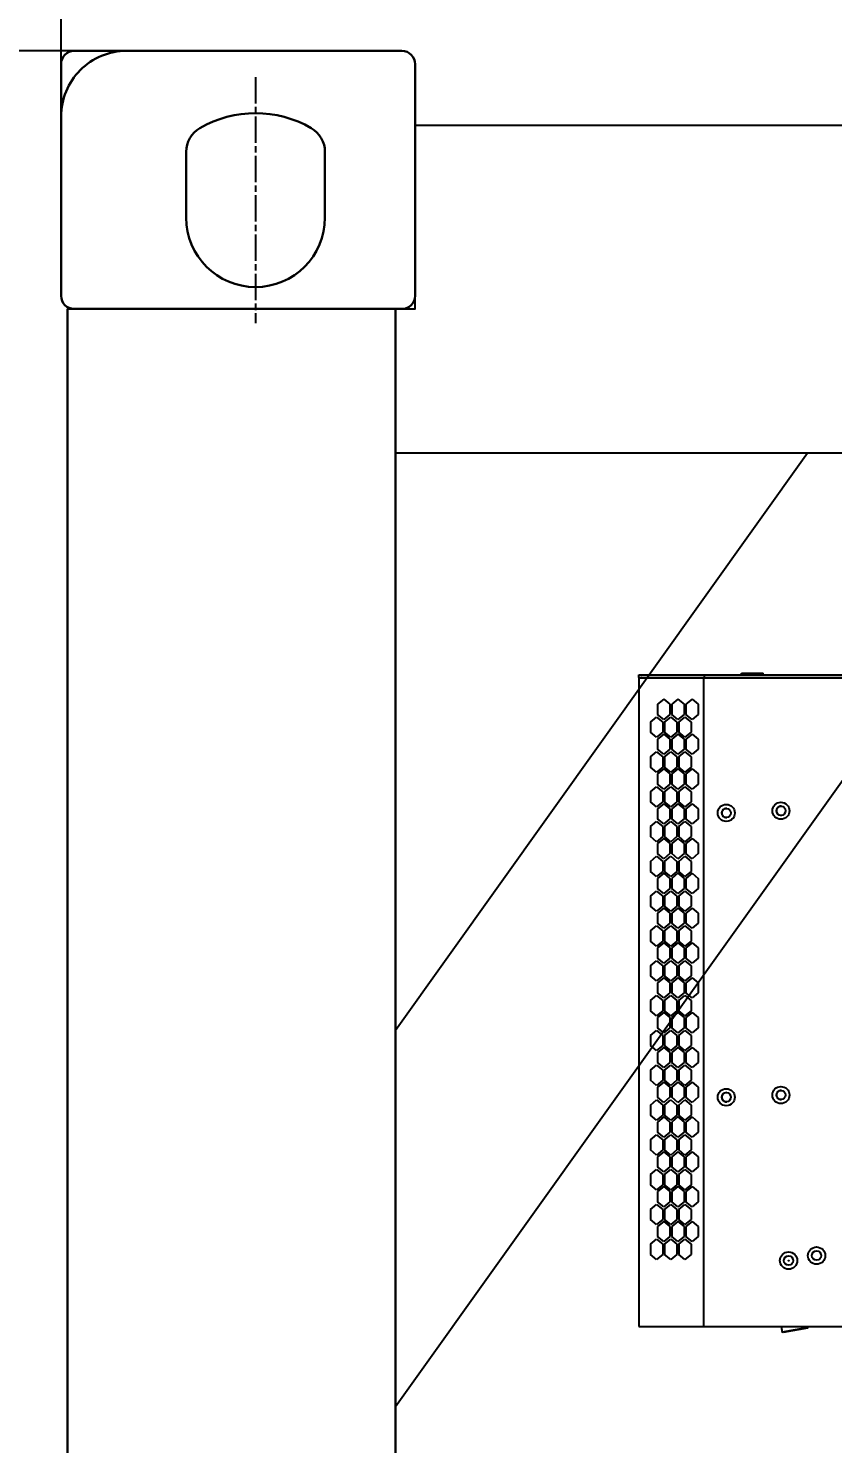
# Model space of a CAD drawing. Extents: x 61367 to 140945, y -1257 to 25588.
# Drawn here: x 81529 to 81897, y 20002 to 20649 of the extents above; entities that cross this region are included whole.
import ezdxf

# ---------------------------------------------------------------- set-up
doc = ezdxf.new("R2010")
doc.units = 0
doc.header["$MEASUREMENT"] = 0
doc.header["$PDMODE"] = 2
doc.header["$PDSIZE"] = 0.2
doc.linetypes.add('AM_ISO08W050', pattern=[18, 12, -1.5, 3, -1.5])
doc.layers.get('0').update_dxf_attribs({"linetype": 'CONTINUOUS'})
doc.layers.get('DEFPOINTS').update_dxf_attribs({"linetype": 'CONTINUOUS'})
for name, color, linetype in [('4209-0510_0', 7, 'CONTINUOUS'), ('4215-0319-15-1_0', 7, 'CONTINUOUS'), ('4215-0319-151-1_0', 7, 'CONTINUOUS'), ('4215-0412-2-1_0', 7, 'CONTINUOUS'), ('SONGBUTUO-M4-8_0', 7, 'CONTINUOUS')]:
    doc.layers.add(name, color=color, linetype=linetype)
for name, color, linetype, lineweight in [('AM_0', 7, 'CONTINUOUS', 30), ('AM_7N', 4, 'AM_ISO08W050', 25), ('THICK', 7, 'CONTINUOUS', 0)]:
    doc.layers.add(name, color=color, linetype=linetype, lineweight=lineweight)
doc.styles.add('仿宋', font='SimSun.ttf', dxfattribs={"width": 0.8})
doc.dimstyles.new('12倍', dxfattribs={"dimscale": 21, "dimtxt": 3.5, "dimasz": 2.5, "dimexe": 1.5, "dimexo": 0, "dimgap": 1, "dimtad": 1, "dimtoh": 1, "dimdsep": 46, "dimtxsty": '仿宋', "dimcen": 2.5, "dimdle": 5, "dimclrd": 4, "dimclre": 4, "dimclrt": 3, "dimadec": 0, "dimazin": 0, "dimtfac": 1, "dimtmove": 0, "dimatfit": 3, "dimfxl": 1, "dimtolj": 1, "dimarcsym": 0})

# ---------------------------------------------------------------- blocks, each defined once
blk = doc.blocks.new('*D720')
at = {"layer": 'DEFPOINTS', "color": 0, "transparency": 16777216}
for p in [(81570.81, 20639.09), (81232.7, 17743.09), (81570.81, 17743.09)]:
    blk.add_point(p, dxfattribs=at)
at = {"layer": 'THICK', "color": 4, "linetype": 'Continuous', "lineweight": -2, "transparency": 16777216}
for p, q in [((81570.81, 20639.09), (81201.2, 20639.09)), ((81232.7, 20586.59), (81232.7, 17795.59)), ((81570.81, 17743.09), (81201.2, 17743.09))]:
    blk.add_line(p, q, dxfattribs=at)
at = {"layer": 'THICK', "color": 4, "transparency": 16777216}
for points in [[(81223.95, 20586.59), (81241.45, 20586.59), (81232.7, 20639.09)], [(81223.95, 17795.59), (81241.45, 17795.59), (81232.7, 17743.09)]]:
    blk.add_solid(points, dxfattribs=at)
at = {"layer": 'THICK', "color": 3, "lineweight": 13, "transparency": 16777216, "insert": (81153.11, 19191.09), "char_height": 73.5, "attachment_point": 5, "rotation": 90, "style": '仿宋'}
blk.add_mtext('\\A1;{\\Fromans,gbcbig|c134;TOTAL HEIGHT\\A1;\\fSimSun|b0|i0|c134|p2; 2896\\H0.7x;\\S+0^ -5;}', dxfattribs=at)
blk = doc.blocks.new('*D721')
at = {"layer": 'DEFPOINTS', "color": 0, "transparency": 16777216}
for p in [(83982.04, 20785.02), (81544.04, 20580.09), (83982.04, 20580.09)]:
    blk.add_point(p, dxfattribs=at)
at = {"layer": 'THICK', "color": 4, "linetype": 'Continuous', "lineweight": -2, "transparency": 16777216}
for p, q in [((81544.04, 20580.09), (81544.04, 20816.52)), ((83982.04, 20580.09), (83982.04, 20816.52)), ((81596.54, 20785.02), (83929.54, 20785.02))]:
    blk.add_line(p, q, dxfattribs=at)
at = {"layer": 'THICK', "color": 4, "transparency": 16777216}
for points in [[(81596.54, 20793.77), (81596.54, 20776.27), (81544.04, 20785.02)], [(83929.54, 20793.77), (83929.54, 20776.27), (83982.04, 20785.02)]]:
    blk.add_solid(points, dxfattribs=at)
at = {"layer": 'THICK', "color": 3, "lineweight": 13, "transparency": 16777216, "insert": (82763.04, 20864.81), "char_height": 73.5, "attachment_point": 5, "style": '仿宋'}
blk.add_mtext('\\A1;TOTAL WIDTH 2438{\\H0.7x;\\S+0^ -5;}', dxfattribs=at)
blk = doc.blocks.new('RYTYHTR')
at = {"layer": '4209-0510_0', "color": 7, "linetype": 'Continuous'}
for p, q in [((-35992.59, -67589.48), (-35992.59, -67588.74)), ((-35992.59, -67588.74), (-35982.59, -67588.74)), ((-35992.59, -67590.88), (-35992.59, -67590.68)), ((-35982.59, -67589.48), (-35982.59, -67588.74)), ((-35982.59, -67590.88), (-35982.59, -67590.68))]:
    blk.add_line(p, q, dxfattribs=at)
at = {"layer": '4215-0319-15-1_0', "color": 7, "linetype": 'Continuous'}
for centre in [(-35974.46, -67651.68), (-35974.46, -67781.68)]:
    blk.add_arc(centre, 2.1, 84.96306, 275.03702, dxfattribs=at)
at = {"layer": '4215-0319-151-1_0', "color": 7, "linetype": 'Continuous'}
for centre in [(-35999.46, -67652.68), (-35999.46, -67782.68)]:
    blk.add_arc(centre, 2.1, 84.96306, 275.03702, dxfattribs=at)
at = {"layer": '4215-0412-2-1_0', "color": 7, "linetype": 'Continuous'}
for p, q in [((-36039.5, -67590.68), (-36039.5, -67589.48)), ((-36039.5, -67589.48), (-35940.9, -67589.48)), ((-36039.5, -67590.68), (-35940.9, -67590.68)), ((-36039.5, -67590.88), (-36039.5, -67887.48)), ((-36039.5, -67590.88), (-35939.46, -67590.88)), ((-36009.86, -67590.88), (-36009.86, -67887.48)), ((-36009.5, -67590.68), (-36009.5, -67589.48)), ((-36028.16, -67600.68), (-36030.99, -67602.99)), ((-36030.99, -67602.99), (-36030.99, -67607.61)), ((-36028.16, -67600.68), (-36025.33, -67602.99)), ((-36025.33, -67602.99), (-36025.33, -67607.61)), ((-36021.66, -67600.68), (-36024.49, -67602.99)), ((-36024.49, -67602.99), (-36024.49, -67607.61)), ((-36021.66, -67600.68), (-36018.83, -67602.99)), ((-36018.83, -67602.99), (-36018.83, -67607.61)), ((-36015.15, -67600.68), (-36017.98, -67602.99)), ((-36017.98, -67602.99), (-36017.98, -67607.61)), ((-36015.15, -67600.68), (-36012.32, -67602.99)), ((-36012.32, -67602.99), (-36012.32, -67607.61)), ((-36034.24, -67611.14), (-36031.42, -67608.83)), ((-36034.24, -67611.14), (-36034.24, -67615.76)), ((-36031.42, -67608.83), (-36028.59, -67611.14)), ((-36028.16, -67609.92), (-36030.99, -67607.61)), ((-36028.59, -67611.14), (-36028.59, -67615.76)), ((-36025.33, -67607.61), (-36028.16, -67609.92)), ((-36027.74, -67611.14), (-36024.91, -67608.83)), ((-36027.74, -67611.14), (-36027.74, -67615.76)), ((-36024.91, -67608.83), (-36022.08, -67611.14)), ((-36021.66, -67609.92), (-36024.49, -67607.61)), ((-36022.08, -67611.14), (-36022.08, -67615.76)), ((-36018.83, -67607.61), (-36021.66, -67609.92)), ((-36021.23, -67611.14), (-36018.4, -67608.83)), ((-36021.23, -67611.14), (-36021.23, -67615.76)), ((-36018.4, -67608.83), (-36015.58, -67611.14)), ((-36015.15, -67609.92), (-36017.98, -67607.61)), ((-36015.58, -67611.14), (-36015.58, -67615.76)), ((-36012.32, -67607.61), (-36015.15, -67609.92)), ((-36031.42, -67618.07), (-36034.24, -67615.76)), ((-36028.59, -67615.76), (-36031.42, -67618.07)), ((-36028.16, -67616.6), (-36030.99, -67618.91)), ((-36028.16, -67616.6), (-36025.33, -67618.91)), ((-36024.91, -67618.07), (-36027.74, -67615.76)), ((-36022.08, -67615.76), (-36024.91, -67618.07)), ((-36021.66, -67616.6), (-36024.49, -67618.91)), ((-36021.66, -67616.6), (-36018.83, -67618.91)), ((-36018.4, -67618.07), (-36021.23, -67615.76)), ((-36015.58, -67615.76), (-36018.4, -67618.07)), ((-36015.15, -67616.6), (-36017.98, -67618.91)), ((-36015.15, -67616.6), (-36012.32, -67618.91)), ((-36030.99, -67618.91), (-36030.99, -67623.53)), ((-36028.16, -67625.84), (-36030.99, -67623.53)), ((-36025.33, -67623.53), (-36028.16, -67625.84)), ((-36025.33, -67618.91), (-36025.33, -67623.53)), ((-36024.49, -67618.91), (-36024.49, -67623.53)), ((-36021.66, -67625.84), (-36024.49, -67623.53)), ((-36018.83, -67623.53), (-36021.66, -67625.84)), ((-36018.83, -67618.91), (-36018.83, -67623.53)), ((-36017.98, -67618.91), (-36017.98, -67623.53)), ((-36015.15, -67625.84), (-36017.98, -67623.53)), ((-36012.32, -67623.53), (-36015.15, -67625.84)), ((-36012.32, -67618.91), (-36012.32, -67623.53)), ((-36034.24, -67627.06), (-36031.42, -67624.75)), ((-36034.24, -67627.06), (-36034.24, -67631.68)), ((-36031.42, -67624.75), (-36028.59, -67627.06)), ((-36028.59, -67627.06), (-36028.59, -67631.68)), ((-36027.74, -67627.06), (-36024.91, -67624.75)), ((-36027.74, -67627.06), (-36027.74, -67631.68)), ((-36024.91, -67624.75), (-36022.08, -67627.06)), ((-36022.08, -67627.06), (-36022.08, -67631.68)), ((-36021.23, -67627.06), (-36018.4, -67624.75)), ((-36021.23, -67627.06), (-36021.23, -67631.68)), ((-36018.4, -67624.75), (-36015.58, -67627.06)), ((-36015.58, -67627.06), (-36015.58, -67631.68)), ((-36031.42, -67633.99), (-36034.24, -67631.68)), ((-36028.59, -67631.68), (-36031.42, -67633.99)), ((-36028.16, -67632.52), (-36030.99, -67634.83)), ((-36030.99, -67634.83), (-36030.99, -67639.45)), ((-36028.16, -67632.52), (-36025.33, -67634.83)), ((-36024.91, -67633.99), (-36027.74, -67631.68)), ((-36025.33, -67634.83), (-36025.33, -67639.45)), ((-36022.08, -67631.68), (-36024.91, -67633.99)), ((-36021.66, -67632.52), (-36024.49, -67634.83)), ((-36024.49, -67634.83), (-36024.49, -67639.45)), ((-36021.66, -67632.52), (-36018.83, -67634.83)), ((-36018.4, -67633.99), (-36021.23, -67631.68)), ((-36018.83, -67634.83), (-36018.83, -67639.45)), ((-36015.58, -67631.68), (-36018.4, -67633.99)), ((-36015.15, -67632.52), (-36017.98, -67634.83)), ((-36017.98, -67634.83), (-36017.98, -67639.45)), ((-36015.15, -67632.52), (-36012.32, -67634.83)), ((-36012.32, -67634.83), (-36012.32, -67639.45)), ((-36034.24, -67642.98), (-36031.42, -67640.67)), ((-36034.24, -67642.98), (-36034.24, -67647.6)), ((-36031.42, -67640.67), (-36028.59, -67642.98)), ((-36028.16, -67641.76), (-36030.99, -67639.45)), ((-36028.59, -67642.98), (-36028.59, -67647.6)), ((-36025.33, -67639.45), (-36028.16, -67641.76)), ((-36027.74, -67642.98), (-36024.91, -67640.67)), ((-36027.74, -67642.98), (-36027.74, -67647.6)), ((-36024.91, -67640.67), (-36022.08, -67642.98)), ((-36021.66, -67641.76), (-36024.49, -67639.45)), ((-36022.08, -67642.98), (-36022.08, -67647.6)), ((-36018.83, -67639.45), (-36021.66, -67641.76)), ((-36021.23, -67642.98), (-36018.4, -67640.67)), ((-36021.23, -67642.98), (-36021.23, -67647.6)), ((-36018.4, -67640.67), (-36015.58, -67642.98)), ((-36015.15, -67641.76), (-36017.98, -67639.45)), ((-36015.58, -67642.98), (-36015.58, -67647.6)), ((-36012.32, -67639.45), (-36015.15, -67641.76)), ((-36031.42, -67649.91), (-36034.24, -67647.6)), ((-36028.59, -67647.6), (-36031.42, -67649.91)), ((-36028.16, -67648.44), (-36030.99, -67650.75)), ((-36028.16, -67648.44), (-36025.33, -67650.75)), ((-36024.91, -67649.91), (-36027.74, -67647.6)), ((-36022.08, -67647.6), (-36024.91, -67649.91)), ((-36021.66, -67648.44), (-36024.49, -67650.75)), ((-36021.66, -67648.44), (-36018.83, -67650.75)), ((-36018.4, -67649.91), (-36021.23, -67647.6)), ((-36015.58, -67647.6), (-36018.4, -67649.91)), ((-36015.15, -67648.44), (-36017.98, -67650.75)), ((-36015.15, -67648.44), (-36012.32, -67650.75)), ((-36034.24, -67658.9), (-36031.42, -67656.59)), ((-36031.42, -67656.59), (-36028.59, -67658.9)), ((-36030.99, -67650.75), (-36030.99, -67655.37)), ((-36028.16, -67657.68), (-36030.99, -67655.37)), ((-36025.33, -67655.37), (-36028.16, -67657.68)), ((-36027.74, -67658.9), (-36024.91, -67656.59)), ((-36025.33, -67650.75), (-36025.33, -67655.37)), ((-36024.91, -67656.59), (-36022.08, -67658.9)), ((-36024.49, -67650.75), (-36024.49, -67655.37)), ((-36021.66, -67657.68), (-36024.49, -67655.37)), ((-36018.83, -67655.37), (-36021.66, -67657.68)), ((-36021.23, -67658.9), (-36018.4, -67656.59)), ((-36018.83, -67650.75), (-36018.83, -67655.37)), ((-36018.4, -67656.59), (-36015.58, -67658.9)), ((-36017.98, -67650.75), (-36017.98, -67655.37)), ((-36015.15, -67657.68), (-36017.98, -67655.37)), ((-36012.32, -67655.37), (-36015.15, -67657.68)), ((-36012.32, -67650.75), (-36012.32, -67655.37)), ((-36034.24, -67658.9), (-36034.24, -67663.52)), ((-36028.59, -67658.9), (-36028.59, -67663.52)), ((-36027.74, -67658.9), (-36027.74, -67663.52)), ((-36022.08, -67658.9), (-36022.08, -67663.52)), ((-36021.23, -67658.9), (-36021.23, -67663.52)), ((-36015.58, -67658.9), (-36015.58, -67663.52)), ((-36031.42, -67665.83), (-36034.24, -67663.52)), ((-36028.59, -67663.52), (-36031.42, -67665.83)), ((-36028.16, -67664.36), (-36030.99, -67666.67)), ((-36030.99, -67666.67), (-36030.99, -67671.29)), ((-36028.16, -67664.36), (-36025.33, -67666.67)), ((-36024.91, -67665.83), (-36027.74, -67663.52)), ((-36025.33, -67666.67), (-36025.33, -67671.29)), ((-36022.08, -67663.52), (-36024.91, -67665.83)), ((-36021.66, -67664.36), (-36024.49, -67666.67)), ((-36024.49, -67666.67), (-36024.49, -67671.29)), ((-36021.66, -67664.36), (-36018.83, -67666.67)), ((-36018.4, -67665.83), (-36021.23, -67663.52)), ((-36018.83, -67666.67), (-36018.83, -67671.29)), ((-36015.58, -67663.52), (-36018.4, -67665.83)), ((-36015.15, -67664.36), (-36017.98, -67666.67)), ((-36017.98, -67666.67), (-36017.98, -67671.29)), ((-36015.15, -67664.36), (-36012.32, -67666.67)), ((-36012.32, -67666.67), (-36012.32, -67671.29)), ((-36034.24, -67674.82), (-36031.42, -67672.51)), ((-36034.24, -67674.82), (-36034.24, -67679.44)), ((-36031.42, -67672.51), (-36028.59, -67674.82)), ((-36028.16, -67673.6), (-36030.99, -67671.29)), ((-36028.59, -67674.82), (-36028.59, -67679.44)), ((-36025.33, -67671.29), (-36028.16, -67673.6)), ((-36027.74, -67674.82), (-36024.91, -67672.51)), ((-36027.74, -67674.82), (-36027.74, -67679.44)), ((-36024.91, -67672.51), (-36022.08, -67674.82)), ((-36021.66, -67673.6), (-36024.49, -67671.29)), ((-36022.08, -67674.82), (-36022.08, -67679.44)), ((-36018.83, -67671.29), (-36021.66, -67673.6)), ((-36021.23, -67674.82), (-36018.4, -67672.51)), ((-36021.23, -67674.82), (-36021.23, -67679.44)), ((-36018.4, -67672.51), (-36015.58, -67674.82)), ((-36015.15, -67673.6), (-36017.98, -67671.29)), ((-36015.58, -67674.82), (-36015.58, -67679.44)), ((-36012.32, -67671.29), (-36015.15, -67673.6)), ((-36031.42, -67681.75), (-36034.24, -67679.44)), ((-36028.59, -67679.44), (-36031.42, -67681.75)), ((-36028.16, -67680.28), (-36030.99, -67682.59)), ((-36030.99, -67682.59), (-36030.99, -67687.21)), ((-36028.16, -67680.28), (-36025.33, -67682.59)), ((-36024.91, -67681.75), (-36027.74, -67679.44)), ((-36025.33, -67682.59), (-36025.33, -67687.21)), ((-36022.08, -67679.44), (-36024.91, -67681.75)), ((-36021.66, -67680.28), (-36024.49, -67682.59)), ((-36024.49, -67682.59), (-36024.49, -67687.21)), ((-36021.66, -67680.28), (-36018.83, -67682.59)), ((-36018.4, -67681.75), (-36021.23, -67679.44)), ((-36018.83, -67682.59), (-36018.83, -67687.21)), ((-36015.58, -67679.44), (-36018.4, -67681.75)), ((-36015.15, -67680.28), (-36017.98, -67682.59)), ((-36017.98, -67682.59), (-36017.98, -67687.21)), ((-36015.15, -67680.28), (-36012.32, -67682.59)), ((-36012.32, -67682.59), (-36012.32, -67687.21)), ((-36034.24, -67690.74), (-36031.42, -67688.43)), ((-36031.42, -67688.43), (-36028.59, -67690.74)), ((-36028.16, -67689.52), (-36030.99, -67687.21)), ((-36025.33, -67687.21), (-36028.16, -67689.52)), ((-36027.74, -67690.74), (-36024.91, -67688.43)), ((-36024.91, -67688.43), (-36022.08, -67690.74)), ((-36021.66, -67689.52), (-36024.49, -67687.21)), ((-36018.83, -67687.21), (-36021.66, -67689.52)), ((-36021.23, -67690.74), (-36018.4, -67688.43)), ((-36018.4, -67688.43), (-36015.58, -67690.74)), ((-36015.15, -67689.52), (-36017.98, -67687.21)), ((-36012.32, -67687.21), (-36015.15, -67689.52)), ((-36034.24, -67690.74), (-36034.24, -67695.36)), ((-36031.42, -67697.67), (-36034.24, -67695.36)), ((-36028.59, -67695.36), (-36031.42, -67697.67)), ((-36028.59, -67690.74), (-36028.59, -67695.36)), ((-36027.74, -67690.74), (-36027.74, -67695.36)), ((-36024.91, -67697.67), (-36027.74, -67695.36)), ((-36022.08, -67695.36), (-36024.91, -67697.67)), ((-36022.08, -67690.74), (-36022.08, -67695.36)), ((-36021.23, -67690.74), (-36021.23, -67695.36)), ((-36018.4, -67697.67), (-36021.23, -67695.36)), ((-36015.58, -67695.36), (-36018.4, -67697.67)), ((-36015.58, -67690.74), (-36015.58, -67695.36)), ((-36028.16, -67696.2), (-36030.99, -67698.51)), ((-36030.99, -67698.51), (-36030.99, -67703.13)), ((-36028.16, -67696.2), (-36025.33, -67698.51)), ((-36025.33, -67698.51), (-36025.33, -67703.13)), ((-36021.66, -67696.2), (-36024.49, -67698.51)), ((-36024.49, -67698.51), (-36024.49, -67703.13)), ((-36021.66, -67696.2), (-36018.83, -67698.51)), ((-36018.83, -67698.51), (-36018.83, -67703.13)), ((-36015.15, -67696.2), (-36017.98, -67698.51)), ((-36017.98, -67698.51), (-36017.98, -67703.13)), ((-36015.15, -67696.2), (-36012.32, -67698.51)), ((-36012.32, -67698.51), (-36012.32, -67703.13)), ((-36034.24, -67706.66), (-36031.42, -67704.35)), ((-36034.24, -67706.66), (-36034.24, -67711.28)), ((-36031.42, -67704.35), (-36028.59, -67706.66)), ((-36028.16, -67705.44), (-36030.99, -67703.13)), ((-36028.59, -67706.66), (-36028.59, -67711.28)), ((-36025.33, -67703.13), (-36028.16, -67705.44)), ((-36027.74, -67706.66), (-36024.91, -67704.35)), ((-36027.74, -67706.66), (-36027.74, -67711.28)), ((-36024.91, -67704.35), (-36022.08, -67706.66)), ((-36021.66, -67705.44), (-36024.49, -67703.13)), ((-36022.08, -67706.66), (-36022.08, -67711.28)), ((-36018.83, -67703.13), (-36021.66, -67705.44)), ((-36021.23, -67706.66), (-36018.4, -67704.35)), ((-36021.23, -67706.66), (-36021.23, -67711.28)), ((-36018.4, -67704.35), (-36015.58, -67706.66)), ((-36015.15, -67705.44), (-36017.98, -67703.13)), ((-36015.58, -67706.66), (-36015.58, -67711.28)), ((-36012.32, -67703.13), (-36015.15, -67705.44)), ((-36031.42, -67713.59), (-36034.24, -67711.28)), ((-36028.59, -67711.28), (-36031.42, -67713.59)), ((-36028.16, -67712.12), (-36030.99, -67714.43)), ((-36030.99, -67714.43), (-36030.99, -67719.05)), ((-36028.16, -67712.12), (-36025.33, -67714.43)), ((-36024.91, -67713.59), (-36027.74, -67711.28)), ((-36025.33, -67714.43), (-36025.33, -67719.05)), ((-36022.08, -67711.28), (-36024.91, -67713.59)), ((-36021.66, -67712.12), (-36024.49, -67714.43)), ((-36024.49, -67714.43), (-36024.49, -67719.05)), ((-36021.66, -67712.12), (-36018.83, -67714.43)), ((-36018.4, -67713.59), (-36021.23, -67711.28)), ((-36018.83, -67714.43), (-36018.83, -67719.05)), ((-36015.58, -67711.28), (-36018.4, -67713.59)), ((-36015.15, -67712.12), (-36017.98, -67714.43)), ((-36017.98, -67714.43), (-36017.98, -67719.05)), ((-36015.15, -67712.12), (-36012.32, -67714.43)), ((-36012.32, -67714.43), (-36012.32, -67719.05)), ((-36034.24, -67722.58), (-36031.42, -67720.27)), ((-36031.42, -67720.27), (-36028.59, -67722.58)), ((-36028.16, -67721.36), (-36030.99, -67719.05)), ((-36025.33, -67719.05), (-36028.16, -67721.36)), ((-36027.74, -67722.58), (-36024.91, -67720.27)), ((-36024.91, -67720.27), (-36022.08, -67722.58)), ((-36021.66, -67721.36), (-36024.49, -67719.05)), ((-36018.83, -67719.05), (-36021.66, -67721.36)), ((-36021.23, -67722.58), (-36018.4, -67720.27)), ((-36018.4, -67720.27), (-36015.58, -67722.58)), ((-36015.15, -67721.36), (-36017.98, -67719.05)), ((-36012.32, -67719.05), (-36015.15, -67721.36)), ((-36034.24, -67722.58), (-36034.24, -67727.2)), ((-36031.42, -67729.51), (-36034.24, -67727.2)), ((-36028.59, -67727.2), (-36031.42, -67729.51)), ((-36028.16, -67728.04), (-36030.99, -67730.35)), ((-36028.59, -67722.58), (-36028.59, -67727.2)), ((-36028.16, -67728.04), (-36025.33, -67730.35)), ((-36027.74, -67722.58), (-36027.74, -67727.2)), ((-36024.91, -67729.51), (-36027.74, -67727.2)), ((-36022.08, -67727.2), (-36024.91, -67729.51)), ((-36021.66, -67728.04), (-36024.49, -67730.35)), ((-36022.08, -67722.58), (-36022.08, -67727.2)), ((-36021.66, -67728.04), (-36018.83, -67730.35)), ((-36021.23, -67722.58), (-36021.23, -67727.2)), ((-36018.4, -67729.51), (-36021.23, -67727.2)), ((-36015.58, -67727.2), (-36018.4, -67729.51)), ((-36015.15, -67728.04), (-36017.98, -67730.35)), ((-36015.58, -67722.58), (-36015.58, -67727.2)), ((-36015.15, -67728.04), (-36012.32, -67730.35)), ((-36030.99, -67730.35), (-36030.99, -67734.97)), ((-36025.33, -67730.35), (-36025.33, -67734.97)), ((-36024.49, -67730.35), (-36024.49, -67734.97)), ((-36018.83, -67730.35), (-36018.83, -67734.97)), ((-36017.98, -67730.35), (-36017.98, -67734.97)), ((-36012.32, -67730.35), (-36012.32, -67734.97)), ((-36034.24, -67738.5), (-36031.42, -67736.19)), ((-36034.24, -67738.5), (-36034.24, -67743.12)), ((-36031.42, -67736.19), (-36028.59, -67738.5)), ((-36028.16, -67737.28), (-36030.99, -67734.97)), ((-36028.59, -67738.5), (-36028.59, -67743.12)), ((-36025.33, -67734.97), (-36028.16, -67737.28)), ((-36027.74, -67738.5), (-36024.91, -67736.19)), ((-36027.74, -67738.5), (-36027.74, -67743.12)), ((-36024.91, -67736.19), (-36022.08, -67738.5)), ((-36021.66, -67737.28), (-36024.49, -67734.97)), ((-36022.08, -67738.5), (-36022.08, -67743.12)), ((-36018.83, -67734.97), (-36021.66, -67737.28)), ((-36021.23, -67738.5), (-36018.4, -67736.19)), ((-36021.23, -67738.5), (-36021.23, -67743.12)), ((-36018.4, -67736.19), (-36015.58, -67738.5)), ((-36015.15, -67737.28), (-36017.98, -67734.97)), ((-36015.58, -67738.5), (-36015.58, -67743.12)), ((-36012.32, -67734.97), (-36015.15, -67737.28)), ((-36031.42, -67745.43), (-36034.24, -67743.12)), ((-36028.59, -67743.12), (-36031.42, -67745.43)), ((-36028.16, -67743.96), (-36030.99, -67746.27)), ((-36030.99, -67746.27), (-36030.99, -67750.89)), ((-36028.16, -67743.96), (-36025.33, -67746.27)), ((-36024.91, -67745.43), (-36027.74, -67743.12)), ((-36025.33, -67746.27), (-36025.33, -67750.89)), ((-36022.08, -67743.12), (-36024.91, -67745.43)), ((-36021.66, -67743.96), (-36024.49, -67746.27)), ((-36024.49, -67746.27), (-36024.49, -67750.89)), ((-36021.66, -67743.96), (-36018.83, -67746.27)), ((-36018.4, -67745.43), (-36021.23, -67743.12)), ((-36018.83, -67746.27), (-36018.83, -67750.89)), ((-36015.58, -67743.12), (-36018.4, -67745.43)), ((-36015.15, -67743.96), (-36017.98, -67746.27)), ((-36017.98, -67746.27), (-36017.98, -67750.89)), ((-36015.15, -67743.96), (-36012.32, -67746.27)), ((-36012.32, -67746.27), (-36012.32, -67750.89)), ((-36034.24, -67754.42), (-36031.42, -67752.11)), ((-36031.42, -67752.11), (-36028.59, -67754.42)), ((-36028.16, -67753.2), (-36030.99, -67750.89)), ((-36025.33, -67750.89), (-36028.16, -67753.2)), ((-36027.74, -67754.42), (-36024.91, -67752.11)), ((-36024.91, -67752.11), (-36022.08, -67754.42)), ((-36021.66, -67753.2), (-36024.49, -67750.89)), ((-36018.83, -67750.89), (-36021.66, -67753.2)), ((-36021.23, -67754.42), (-36018.4, -67752.11)), ((-36018.4, -67752.11), (-36015.58, -67754.42)), ((-36015.15, -67753.2), (-36017.98, -67750.89)), ((-36012.32, -67750.89), (-36015.15, -67753.2)), ((-36034.24, -67754.42), (-36034.24, -67759.04)), ((-36031.42, -67761.35), (-36034.24, -67759.04)), ((-36028.59, -67759.04), (-36031.42, -67761.35)), ((-36028.16, -67759.88), (-36030.99, -67762.19)), ((-36028.59, -67754.42), (-36028.59, -67759.04)), ((-36028.16, -67759.88), (-36025.33, -67762.19)), ((-36027.74, -67754.42), (-36027.74, -67759.04)), ((-36024.91, -67761.35), (-36027.74, -67759.04)), ((-36022.08, -67759.04), (-36024.91, -67761.35)), ((-36021.66, -67759.88), (-36024.49, -67762.19)), ((-36022.08, -67754.42), (-36022.08, -67759.04)), ((-36021.66, -67759.88), (-36018.83, -67762.19)), ((-36021.23, -67754.42), (-36021.23, -67759.04)), ((-36018.4, -67761.35), (-36021.23, -67759.04)), ((-36015.58, -67759.04), (-36018.4, -67761.35)), ((-36015.15, -67759.88), (-36017.98, -67762.19)), ((-36015.58, -67754.42), (-36015.58, -67759.04)), ((-36015.15, -67759.88), (-36012.32, -67762.19)), ((-36030.99, -67762.19), (-36030.99, -67766.81)), ((-36028.16, -67769.12), (-36030.99, -67766.81)), ((-36025.33, -67766.81), (-36028.16, -67769.12)), ((-36025.33, -67762.19), (-36025.33, -67766.81)), ((-36024.49, -67762.19), (-36024.49, -67766.81)), ((-36021.66, -67769.12), (-36024.49, -67766.81)), ((-36018.83, -67766.81), (-36021.66, -67769.12)), ((-36018.83, -67762.19), (-36018.83, -67766.81)), ((-36017.98, -67762.19), (-36017.98, -67766.81)), ((-36015.15, -67769.12), (-36017.98, -67766.81)), ((-36012.32, -67766.81), (-36015.15, -67769.12)), ((-36012.32, -67762.19), (-36012.32, -67766.81)), ((-36034.24, -67770.34), (-36031.42, -67768.03)), ((-36034.24, -67770.34), (-36034.24, -67774.96)), ((-36031.42, -67768.03), (-36028.59, -67770.34)), ((-36028.59, -67770.34), (-36028.59, -67774.96)), ((-36027.74, -67770.34), (-36024.91, -67768.03)), ((-36027.74, -67770.34), (-36027.74, -67774.96)), ((-36024.91, -67768.03), (-36022.08, -67770.34)), ((-36022.08, -67770.34), (-36022.08, -67774.96)), ((-36021.23, -67770.34), (-36018.4, -67768.03)), ((-36021.23, -67770.34), (-36021.23, -67774.96)), ((-36018.4, -67768.03), (-36015.58, -67770.34)), ((-36015.58, -67770.34), (-36015.58, -67774.96)), ((-36031.42, -67777.27), (-36034.24, -67774.96)), ((-36028.59, -67774.96), (-36031.42, -67777.27)), ((-36028.16, -67775.8), (-36030.99, -67778.11)), ((-36030.99, -67778.11), (-36030.99, -67782.73)), ((-36028.16, -67775.8), (-36025.33, -67778.11)), ((-36024.91, -67777.27), (-36027.74, -67774.96)), ((-36025.33, -67778.11), (-36025.33, -67782.73)), ((-36022.08, -67774.96), (-36024.91, -67777.27)), ((-36021.66, -67775.8), (-36024.49, -67778.11)), ((-36024.49, -67778.11), (-36024.49, -67782.73)), ((-36021.66, -67775.8), (-36018.83, -67778.11)), ((-36018.4, -67777.27), (-36021.23, -67774.96)), ((-36018.83, -67778.11), (-36018.83, -67782.73)), ((-36015.58, -67774.96), (-36018.4, -67777.27)), ((-36015.15, -67775.8), (-36017.98, -67778.11)), ((-36017.98, -67778.11), (-36017.98, -67782.73)), ((-36015.15, -67775.8), (-36012.32, -67778.11)), ((-36012.32, -67778.11), (-36012.32, -67782.73)), ((-36034.24, -67786.26), (-36031.42, -67783.95)), ((-36034.24, -67786.26), (-36034.24, -67790.88)), ((-36031.42, -67783.95), (-36028.59, -67786.26)), ((-36028.16, -67785.04), (-36030.99, -67782.73)), ((-36028.59, -67786.26), (-36028.59, -67790.88)), ((-36025.33, -67782.73), (-36028.16, -67785.04)), ((-36027.74, -67786.26), (-36024.91, -67783.95)), ((-36027.74, -67786.26), (-36027.74, -67790.88)), ((-36024.91, -67783.95), (-36022.08, -67786.26)), ((-36021.66, -67785.04), (-36024.49, -67782.73)), ((-36022.08, -67786.26), (-36022.08, -67790.88)), ((-36018.83, -67782.73), (-36021.66, -67785.04)), ((-36021.23, -67786.26), (-36018.4, -67783.95)), ((-36021.23, -67786.26), (-36021.23, -67790.88)), ((-36018.4, -67783.95), (-36015.58, -67786.26)), ((-36015.15, -67785.04), (-36017.98, -67782.73)), ((-36015.58, -67786.26), (-36015.58, -67790.88)), ((-36012.32, -67782.73), (-36015.15, -67785.04)), ((-36031.42, -67793.19), (-36034.24, -67790.88)), ((-36028.59, -67790.88), (-36031.42, -67793.19)), ((-36028.16, -67791.72), (-36030.99, -67794.03)), ((-36028.16, -67791.72), (-36025.33, -67794.03)), ((-36024.91, -67793.19), (-36027.74, -67790.88)), ((-36022.08, -67790.88), (-36024.91, -67793.19)), ((-36021.66, -67791.72), (-36024.49, -67794.03)), ((-36021.66, -67791.72), (-36018.83, -67794.03)), ((-36018.4, -67793.19), (-36021.23, -67790.88)), ((-36015.58, -67790.88), (-36018.4, -67793.19)), ((-36015.15, -67791.72), (-36017.98, -67794.03)), ((-36015.15, -67791.72), (-36012.32, -67794.03)), ((-36030.99, -67794.03), (-36030.99, -67798.65)), ((-36028.16, -67800.96), (-36030.99, -67798.65)), ((-36025.33, -67798.65), (-36028.16, -67800.96)), ((-36025.33, -67794.03), (-36025.33, -67798.65)), ((-36024.49, -67794.03), (-36024.49, -67798.65)), ((-36021.66, -67800.96), (-36024.49, -67798.65)), ((-36018.83, -67798.65), (-36021.66, -67800.96)), ((-36018.83, -67794.03), (-36018.83, -67798.65)), ((-36017.98, -67794.03), (-36017.98, -67798.65)), ((-36015.15, -67800.96), (-36017.98, -67798.65)), ((-36012.32, -67798.65), (-36015.15, -67800.96)), ((-36012.32, -67794.03), (-36012.32, -67798.65)), ((-36034.24, -67802.18), (-36031.42, -67799.87)), ((-36034.24, -67802.18), (-36034.24, -67806.8)), ((-36031.42, -67799.87), (-36028.59, -67802.18)), ((-36028.59, -67802.18), (-36028.59, -67806.8)), ((-36027.74, -67802.18), (-36024.91, -67799.87)), ((-36027.74, -67802.18), (-36027.74, -67806.8)), ((-36024.91, -67799.87), (-36022.08, -67802.18)), ((-36022.08, -67802.18), (-36022.08, -67806.8)), ((-36021.23, -67802.18), (-36018.4, -67799.87)), ((-36021.23, -67802.18), (-36021.23, -67806.8)), ((-36018.4, -67799.87), (-36015.58, -67802.18)), ((-36015.58, -67802.18), (-36015.58, -67806.8)), ((-36031.42, -67809.11), (-36034.24, -67806.8)), ((-36028.59, -67806.8), (-36031.42, -67809.11)), ((-36028.16, -67807.64), (-36030.99, -67809.95)), ((-36030.99, -67809.95), (-36030.99, -67814.57)), ((-36028.16, -67807.64), (-36025.33, -67809.95)), ((-36024.91, -67809.11), (-36027.74, -67806.8)), ((-36025.33, -67809.95), (-36025.33, -67814.57)), ((-36022.08, -67806.8), (-36024.91, -67809.11)), ((-36021.66, -67807.64), (-36024.49, -67809.95)), ((-36024.49, -67809.95), (-36024.49, -67814.57)), ((-36021.66, -67807.64), (-36018.83, -67809.95)), ((-36018.4, -67809.11), (-36021.23, -67806.8)), ((-36018.83, -67809.95), (-36018.83, -67814.57)), ((-36015.58, -67806.8), (-36018.4, -67809.11)), ((-36015.15, -67807.64), (-36017.98, -67809.95)), ((-36017.98, -67809.95), (-36017.98, -67814.57)), ((-36015.15, -67807.64), (-36012.32, -67809.95)), ((-36012.32, -67809.95), (-36012.32, -67814.57)), ((-36034.24, -67818.1), (-36031.42, -67815.79)), ((-36034.24, -67818.1), (-36034.24, -67822.72)), ((-36031.42, -67815.79), (-36028.59, -67818.1)), ((-36028.16, -67816.88), (-36030.99, -67814.57)), ((-36028.59, -67818.1), (-36028.59, -67822.72)), ((-36025.33, -67814.57), (-36028.16, -67816.88)), ((-36027.74, -67818.1), (-36024.91, -67815.79)), ((-36027.74, -67818.1), (-36027.74, -67822.72)), ((-36024.91, -67815.79), (-36022.08, -67818.1)), ((-36021.66, -67816.88), (-36024.49, -67814.57)), ((-36022.08, -67818.1), (-36022.08, -67822.72)), ((-36018.83, -67814.57), (-36021.66, -67816.88)), ((-36021.23, -67818.1), (-36018.4, -67815.79)), ((-36021.23, -67818.1), (-36021.23, -67822.72)), ((-36018.4, -67815.79), (-36015.58, -67818.1)), ((-36015.15, -67816.88), (-36017.98, -67814.57)), ((-36015.58, -67818.1), (-36015.58, -67822.72)), ((-36012.32, -67814.57), (-36015.15, -67816.88)), ((-36031.42, -67825.03), (-36034.24, -67822.72)), ((-36028.59, -67822.72), (-36031.42, -67825.03)), ((-36028.16, -67823.56), (-36030.99, -67825.87)), ((-36028.16, -67823.56), (-36025.33, -67825.87)), ((-36024.91, -67825.03), (-36027.74, -67822.72)), ((-36022.08, -67822.72), (-36024.91, -67825.03)), ((-36021.66, -67823.56), (-36024.49, -67825.87)), ((-36021.66, -67823.56), (-36018.83, -67825.87)), ((-36018.4, -67825.03), (-36021.23, -67822.72)), ((-36015.58, -67822.72), (-36018.4, -67825.03)), ((-36015.15, -67823.56), (-36017.98, -67825.87)), ((-36015.15, -67823.56), (-36012.32, -67825.87)), ((-36034.24, -67834.02), (-36031.42, -67831.71)), ((-36031.42, -67831.71), (-36028.59, -67834.02)), ((-36030.99, -67825.87), (-36030.99, -67830.49)), ((-36028.16, -67832.8), (-36030.99, -67830.49)), ((-36025.33, -67830.49), (-36028.16, -67832.8)), ((-36027.74, -67834.02), (-36024.91, -67831.71)), ((-36025.33, -67825.87), (-36025.33, -67830.49)), ((-36024.91, -67831.71), (-36022.08, -67834.02)), ((-36024.49, -67825.87), (-36024.49, -67830.49)), ((-36021.66, -67832.8), (-36024.49, -67830.49)), ((-36018.83, -67830.49), (-36021.66, -67832.8)), ((-36021.23, -67834.02), (-36018.4, -67831.71)), ((-36018.83, -67825.87), (-36018.83, -67830.49)), ((-36018.4, -67831.71), (-36015.58, -67834.02)), ((-36017.98, -67825.87), (-36017.98, -67830.49)), ((-36015.15, -67832.8), (-36017.98, -67830.49)), ((-36012.32, -67830.49), (-36015.15, -67832.8)), ((-36012.32, -67825.87), (-36012.32, -67830.49)), ((-36034.24, -67834.02), (-36034.24, -67838.64)), ((-36028.59, -67834.02), (-36028.59, -67838.64)), ((-36027.74, -67834.02), (-36027.74, -67838.64)), ((-36022.08, -67834.02), (-36022.08, -67838.64)), ((-36021.23, -67834.02), (-36021.23, -67838.64)), ((-36015.58, -67834.02), (-36015.58, -67838.64)), ((-36031.42, -67840.95), (-36034.24, -67838.64)), ((-36028.59, -67838.64), (-36031.42, -67840.95)), ((-36028.16, -67839.48), (-36030.99, -67841.79)), ((-36030.99, -67841.79), (-36030.99, -67846.41)), ((-36028.16, -67839.48), (-36025.33, -67841.79)), ((-36024.91, -67840.95), (-36027.74, -67838.64)), ((-36025.33, -67841.79), (-36025.33, -67846.41)), ((-36022.08, -67838.64), (-36024.91, -67840.95)), ((-36021.66, -67839.48), (-36024.49, -67841.79)), ((-36024.49, -67841.79), (-36024.49, -67846.41)), ((-36021.66, -67839.48), (-36018.83, -67841.79)), ((-36018.4, -67840.95), (-36021.23, -67838.64)), ((-36018.83, -67841.79), (-36018.83, -67846.41)), ((-36015.58, -67838.64), (-36018.4, -67840.95)), ((-36015.15, -67839.48), (-36017.98, -67841.79)), ((-36017.98, -67841.79), (-36017.98, -67846.41)), ((-36015.15, -67839.48), (-36012.32, -67841.79)), ((-36012.32, -67841.79), (-36012.32, -67846.41)), ((-36034.24, -67849.94), (-36031.42, -67847.63)), ((-36034.24, -67849.94), (-36034.24, -67854.56)), ((-36031.42, -67847.63), (-36028.59, -67849.94)), ((-36028.16, -67848.72), (-36030.99, -67846.41)), ((-36028.59, -67849.94), (-36028.59, -67854.56)), ((-36025.33, -67846.41), (-36028.16, -67848.72)), ((-36027.74, -67849.94), (-36024.91, -67847.63)), ((-36027.74, -67849.94), (-36027.74, -67854.56)), ((-36024.91, -67847.63), (-36022.08, -67849.94)), ((-36021.66, -67848.72), (-36024.49, -67846.41)), ((-36022.08, -67849.94), (-36022.08, -67854.56)), ((-36018.83, -67846.41), (-36021.66, -67848.72)), ((-36021.23, -67849.94), (-36018.4, -67847.63)), ((-36021.23, -67849.94), (-36021.23, -67854.56)), ((-36018.4, -67847.63), (-36015.58, -67849.94)), ((-36015.15, -67848.72), (-36017.98, -67846.41)), ((-36015.58, -67849.94), (-36015.58, -67854.56)), ((-36012.32, -67846.41), (-36015.15, -67848.72)), ((-36031.42, -67856.87), (-36034.24, -67854.56)), ((-36028.59, -67854.56), (-36031.42, -67856.87)), ((-36024.91, -67856.87), (-36027.74, -67854.56)), ((-36022.08, -67854.56), (-36024.91, -67856.87)), ((-36018.4, -67856.87), (-36021.23, -67854.56)), ((-36015.58, -67854.56), (-36018.4, -67856.87)), ((-36039.5, -67887.48), (-35939.46, -67887.48))]:
    blk.add_line(p, q, dxfattribs=at)
for centre, radius in [((-35999.5, -67652.68), 3.9), ((-35974.5, -67651.68), 3.9), ((-35974.5, -67651.68), 2.1), ((-35999.5, -67652.68), 2.1), ((-35999.5, -67782.68), 3.9), ((-35974.5, -67781.68), 3.9), ((-35974.5, -67781.68), 2.1), ((-35999.5, -67782.68), 2.1), ((-35970.99, -67857.38), 3.95), ((-35970.99, -67857.38), 2.15), ((-35970.99, -67857.38), 0.0941), ((-35958.19, -67855.13), 3.95), ((-35958.19, -67855.13), 2.15)]:
    blk.add_circle(centre, radius, dxfattribs=at)
for radius, start in [(1.4, 171.85964), (0.2, 90)]:
    blk.add_arc((-36038.1, -67590.88), radius, start, 180, dxfattribs=at)
at = {"layer": 'SONGBUTUO-M4-8_0', "color": 7, "linetype": 'Continuous'}
for p, q in [((-35974.34, -67887.48), (-35973.88, -67890.08)), ((-35962.06, -67888), (-35973.88, -67890.08)), ((-35962.3, -67888.35), (-35973.53, -67890.33)), ((-35962.3, -67888.35), (-35962.06, -67888)), ((-35962.15, -67887.48), (-35962.06, -67888)), ((-35973.53, -67890.33), (-35973.88, -67890.08))]:
    blk.add_line(p, q, dxfattribs=at)

msp = doc.modelspace()

# ---------------------------------------------------------------- linework, layer by layer
msp.add_lwpolyline([(81697.043, 20191.109), (81697.043, 20019.063), (82008.488, 20455.086), (81885.598, 20455.086), (81697.043, 20191.109)])
at = {"layer": 'AM_0'}
for p, q in [((81601.293, 20592.928), (81601.293, 20562.836)), ((81664.793, 20592.928), (81664.793, 20562.836))]:
    msp.add_line(p, q, dxfattribs=at)
msp.add_lwpolyline([(81544.043, 20633.086, -0.4142138), (81550.043, 20639.086), (81700.043, 20639.086, -0.414214), (81706.043, 20633.086), (81706.043, 20527.086, -0.4142141), (81700.043, 20521.086), (81550.043, 20521.086, -0.4142125), (81544.043, 20527.086)], format="xyb", close=True, dxfattribs=at)
for points in [[(81699.043, 17861.086), (81547.043, 17861.086), (81547.043, 20521.086), (81699.043, 20521.086)], [(81697.043, 20521.086), (81697.043, 17861.086)]]:
    msp.add_lwpolyline(points, dxfattribs=at)
for centre, radius, start, end in [((81574.043, 20609.086), 30, 90.00008, 180.0001), ((81633.043, 20559.586), 51, 60.00005, 120.0001), ((81613.793, 20592.928), 12.5, 120.0002, 180.0001), ((81652.293, 20592.928), 12.5, 0, 60.00005), ((81633.043, 20562.836), 31.75, 180.0001, 0)]:
    msp.add_arc(centre, radius, start, end, dxfattribs=at)
at = {"layer": 'AM_7N'}
msp.add_line((81633.043, 20627.086), (81633.043, 20514.586), dxfattribs=at)
at = {"layer": 'THICK', "lineweight": -3}
msp.add_lwpolyline([(83820.043, 20521.086), (83829.043, 20521.086), (83829.043, 20455.086), (81697.043, 20455.086), (81697.043, 20521.086), (81706.043, 20521.086), (81706.043, 20605.086), (83820.043, 20605.086)], close=True, dxfattribs=at)

# ---------------------------------------------------------------- block references
at = {"lineweight": -3}
msp.add_blockref('RYTYHTR', (117847.947, 87943.251), dxfattribs=at)

# ---------------------------------------------------------------- dimensions: what is measured, and where the dimension line sits
at = {"layer": 'THICK', "color": 4, "lineweight": 13}
dim = msp.add_linear_dim(base=(83982.043, 20785.019), p1=(81544.043, 20580.086), p2=(83982.043, 20580.086), text='TOTAL WIDTH <>{\\H0.7x;\\S+0^ -5;}', dimstyle='12倍', dxfattribs=at)
dim.commit()
dim.dimension.update_dxf_attribs({"geometry": '*D721', "text_midpoint": (82763.043, 20864.812)})
dim = msp.add_linear_dim(base=(81232.699, 17743.086), p1=(81570.812, 20639.086), p2=(81570.812, 17743.086), angle=90, text='{\\Fromans,gbcbig|c134;TOTAL HEIGHT\\A1;\\fSimSun|b0|i0|c134|p2; <>\\H0.7x;\\S+0^ -5;}', dimstyle='12倍', dxfattribs=at)
dim.commit()
dim.dimension.update_dxf_attribs({"geometry": '*D720', "text_midpoint": (81232.699, 19191.086), "dimtype": 160})

doc.saveas('drawing.dxf')
